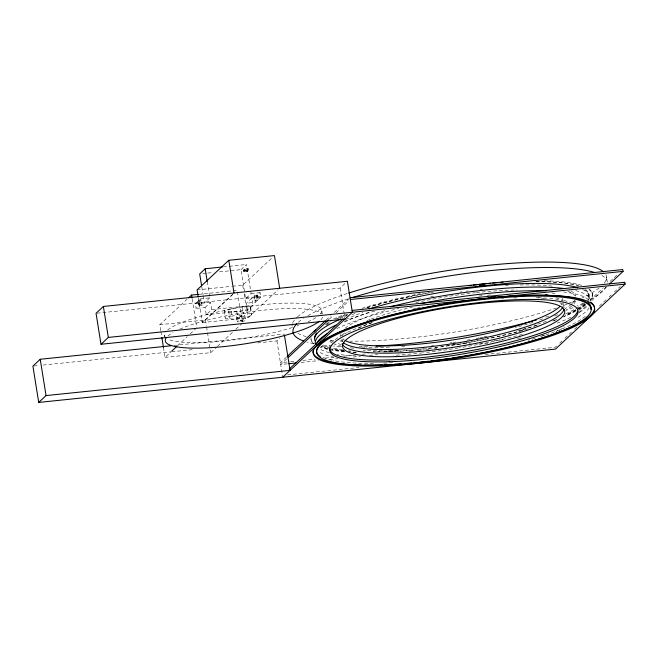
<?xml version="1.0" encoding="UTF-8"?>
<svg xmlns="http://www.w3.org/2000/svg" width="658" height="658" viewBox="0 0 658 658"><rect width="100%" height="100%" fill="white"/><g stroke="black" fill="none" stroke-linecap="round" stroke-linejoin="round"><path stroke-width="0.49" stroke-dasharray="3.29 2.47" d="M202.031 305.444L198.626 306.06L196.1 308.413L195.377 303.873L197.893 301.52L201.109 300.796L198.354 301.093L199.078 305.633L202.031 305.444L200.871 298.74L209.844 297.819L207.278 281.788M239.759 316.49C242.062 314.253 243.756 320.454 241.634 320.981C239.175 321.951 238.443 315.708 241.576 316.161M254.153 295.598L257.566 294.99L260.083 292.637L260.815 297.177L258.29 299.522L255.074 300.245L257.837 299.949L257.105 295.417L254.153 295.598L254.885 300.138M240.491 321.03L242.309 320.693M248.206 268.637L247.967 270.907L247.285 269.467L243.699 269.838L243.707 271.548L247.507 271.31L247.679 269.081L248.518 270.257L248.206 268.637L244.554 269.023L244.315 271.293L243.97 269.862L247.745 269.064M247.285 269.467L247.441 271.326M160.774 330.629L159.82 324.69L187.119 299.201M198.354 301.093L200.871 298.74M199.078 305.633L201.595 303.28M209.844 297.819L204.35 302.951L203.223 295.935M240.968 269.64L246.462 264.508L251.109 293.558L245.615 298.691L240.968 269.64L218.818 271.927M205.074 307.492L210.568 302.359L211.736 309.622L206.242 314.754L205.074 307.492L196.1 308.413M163.472 347.465L165.059 357.368L170.957 351.857M177.594 345.664L187.185 336.707M190.137 333.951L196.043 328.441M198.338 297.827L202.302 322.593L234.026 292.974M159.82 324.69L205.477 319.977L232.768 294.488M232.578 286.246L242.72 285.194L272.231 257.648M247.507 310.494L246.347 303.231L251.841 298.099L253.001 305.361L247.507 310.494L206.242 314.754M257.105 295.417L254.588 297.77L255.312 302.302L246.347 303.231M255.312 302.302L257.837 299.949M165.059 357.368L210.708 352.663L216.614 347.153M217.354 346.462L232.842 331.994M235.794 329.239L241.692 323.728M202.302 322.593L247.959 317.88L278.202 289.635M257.533 342.933L276.928 340.926L279.864 338.187M97.063 313.192L340.071 288.114L345.935 282.644M286.411 357.121L280.423 362.714L289.61 361.768M326.08 320.084L330.571 315.889M334.313 312.394L350.031 297.712M286.699 358.939L280.711 364.532L287.859 363.792M329.362 319.097L333.104 315.61M336.098 312.813L348.83 300.928M346.083 316.013L347.58 314.614M555.41 332.479L558.403 329.683M579.361 310.107L585.349 304.522M589.839 300.328L603.312 287.743M610.048 281.451L616.785 275.167M559.44 330.801L563.931 326.607M578.9 312.624L587.133 304.934M591.624 300.747L606.594 286.765M556.693 345.886L555.196 347.284L483.696 354.662M559.687 343.089L561.932 340.992M564.926 338.196L571.662 331.903M574.656 329.115L577.65 326.319M599.356 306.044L606.1 299.752M609.094 296.964L611.34 294.866M614.333 292.07L620.321 286.477M230.851 309.005L231.542 308.717A11.244 2.188 -9.1 0 1 248.518 306.357A11.244 2.188 -9.1 0 1 244.307 310.288A11.244 2.188 -9.1 0 1 228.795 311.283L227.578 311.218A4.688 0.913 -9.1 0 1 224.238 310.609A4.688 0.913 -9.1 0 1 229.872 309.079L230.851 309.005L232.011 316.268L231.032 316.342A4.688 0.913 -9.1 0 0 225.398 317.872A4.688 0.913 -9.1 0 0 228.745 318.48L229.955 318.546A11.244 2.188 -9.1 0 0 245.467 317.551A11.244 2.188 -9.1 0 0 249.678 313.619A11.244 2.188 -9.1 0 0 232.702 315.98L232.011 316.268M244.225 269.476L244.834 270.849L244.62 269.007M243.847 271.696L243.699 269.838M223.309 266.901L228.342 266.375M229.346 266.276L246.462 264.508M202.713 273.588L206.744 273.169M207.747 273.07L212.781 272.552M244.463 270.167L248.058 269.796M244.003 270.57L247.589 270.199M244.768 270.866L248.362 270.496M244.315 271.293L247.901 270.923M197.071 289.907L231.567 286.345M198.642 294.34L237.193 290.359L242.276 322.05M251.109 293.558L260.083 292.637M195.377 303.873L210.568 302.359M245.615 298.691L260.815 297.177M211.736 309.622L253.001 305.361M173.983 345.466L284.256 334.083M33.92 366.004L39.028 365.478M43.107 365.05L170.743 351.882M171.763 351.775L193.205 349.571M290.639 361.661L295.746 361.135M302.894 360.395L315.149 359.136M325.365 358.075L333.54 357.236M343.756 356.184L351.923 355.336M362.139 354.284L368.266 353.65M383.589 352.071L399.932 350.385M452.03 345.006L470.421 343.114M493.911 340.688L504.127 339.635M517.41 338.261L521.498 337.842M541.929 335.736L546.008 335.309M301.142 362.426L318.505 360.633M329.74 359.474L337.916 358.626M353.239 357.047L360.387 356.307M369.582 355.361L377.758 354.522M409.424 351.249L412.484 350.936M417.591 350.41L421.679 349.99M425.767 349.562L429.847 349.143M433.935 348.724L437.002 348.403M478.884 344.085L491.139 342.818M287.562 374.896L359.071 367.518M256.735 295.064L257.492 299.612M198.7 301.438L199.448 305.986M606.487 277.034L607.359 282.488A159.154 30.91 -9.1 0 0 600.145 274.592M592.184 293.106L592.332 294.019M588.688 293.682L588.836 294.587M588.984 295.5L589.56 299.127A138.945 26.986 -9.1 0 0 574.524 290.301M340.071 288.114L345.031 319.081M321.803 310.79L322.675 316.235M311.152 340.087L311.012 339.183A142.482 27.677 -9.1 0 0 314.359 343.509M276.928 340.926L282.751 377.24M257.566 294.99L258.29 299.522M256.307 295.5L257.031 300.04M250.599 307.302L251.767 314.565M250.254 307.928L251.422 315.19M242.72 285.194L243.518 290.145M244.151 294.11L247.959 317.88M244.817 315.651A4.219 0.823 -9.1 0 1 238.615 317.337A4.219 0.823 -9.1 0 1 238.525 315.914A4.219 0.823 -9.1 0 1 244.817 315.651L245.549 320.191A4.219 0.823 -9.1 0 1 239.339 321.877A4.219 0.823 -9.1 0 1 239.257 320.454A4.219 0.823 -9.1 0 1 245.549 320.191M242.234 306.472L243.402 313.734M236.74 311.604L237.908 318.867M236.485 316.95L237.217 321.491M228.63 311.086L229.79 318.349M224.09 310.872L225.258 318.135M201.784 286.921L203.067 294.932M205.477 319.977L206.431 325.916M206.587 326.911L207.377 331.862M207.541 332.849L210.708 352.663M199.152 301.01L199.884 305.551M197.893 301.52L198.626 306.06M192.177 299.028L196.775 327.75M164.393 334.996L164.681 336.814M160.93 331.624L161.728 336.575M606.257 286.74A159.154 30.91 -9.1 0 1 587.232 301.282M583.202 303.248A159.154 30.91 -9.1 0 1 576.951 306.036M573.085 307.64A159.154 30.91 -9.1 0 1 565.872 310.428M548.805 316.235A159.154 30.91 -9.1 0 1 543.845 317.765M367.649 346.404A159.154 30.91 -9.1 0 1 359.054 346.593M340.301 346.371A159.154 30.91 -9.1 0 1 333.483 346.009M332.38 345.935A159.154 30.91 -9.1 0 1 322.091 344.94M313.718 343.624A159.154 30.91 -9.1 0 1 307.089 342.078M298.378 322.264A159.154 30.91 -9.1 0 1 303.346 318.464M307.845 315.667A159.154 30.91 -9.1 0 1 348.584 298.814M605.854 274.69A159.154 30.91 -9.1 0 1 604.184 283.104M599.109 288.023A159.154 30.91 -9.1 0 1 582.33 297.794M575.133 300.986A159.154 30.91 -9.1 0 1 571.218 302.59M567.114 304.185A159.154 30.91 -9.1 0 1 561.759 306.159M556.438 308.01A159.154 30.91 -9.1 0 1 349.957 341.173M343.139 341.05A159.154 30.91 -9.1 0 1 339.429 340.918M333.721 340.63A159.154 30.91 -9.1 0 1 329.345 340.318M306.217 336.625A159.154 30.91 -9.1 0 1 297.901 333.384M292.062 326.195A159.154 30.91 -9.1 0 1 292.391 323.695M292.72 322.831A159.154 30.91 -9.1 0 1 296.931 317.337M297.506 316.811A159.154 30.91 -9.1 0 1 347.712 293.369M322.601 316.926A79.667 15.471 -9.1 0 1 319.969 320.709M167.971 335.975A79.667 15.471 -9.1 0 1 172.98 332.512M179.823 329.14A79.667 15.471 -9.1 0 1 261.983 310.321A79.667 15.471 -9.1 0 1 321.721 313.932M167.65 330.045A79.667 15.471 -9.1 0 1 264.532 304.522A79.667 15.471 -9.1 0 1 319.097 315.256M315.782 317.707A79.667 15.471 -9.1 0 1 308.092 321.721M298.691 325.422A79.667 15.471 -9.1 0 1 296.964 326.023M292.382 327.519A79.667 15.471 -9.1 0 1 167.667 338.977M166.104 337.99A79.667 15.471 -9.1 0 1 165.076 332.841M329.485 347.334A125.711 24.42 -9.1 0 1 329.88 345.845M335.169 339.676A125.711 24.42 -9.1 0 1 346.61 332.792M347.712 332.257A125.711 24.42 -9.1 0 1 372.543 322.617M501.503 298.674A125.711 24.42 -9.1 0 1 503.576 298.535M513.659 297.975A125.711 24.42 -9.1 0 1 518.471 297.786M538.154 297.729A125.711 24.42 -9.1 0 1 562.746 300.245M563.906 300.509A125.711 24.42 -9.1 0 1 574.376 304.481M589.149 307.812A138.945 26.986 -9.1 0 1 576.219 318.316M334.108 357.171A138.945 26.986 -9.1 0 1 319.599 352.162M336.764 328.613A138.945 26.986 -9.1 0 1 398.88 308.462M563.552 292.004A138.945 26.986 -9.1 0 1 589.009 300.525M585.258 316.334A138.945 26.986 -9.1 0 1 539.157 337.052M535.332 338.228A138.945 26.986 -9.1 0 1 528.415 340.244M392.752 362.714A138.945 26.986 -9.1 0 1 382.915 363.158M373.448 363.372A138.945 26.986 -9.1 0 1 333.038 360.469M331.838 360.206A138.945 26.986 -9.1 0 1 321.466 356.578M413.413 308.931A138.945 26.986 -9.1 0 1 416.448 308.281M417.468 308.067A138.945 26.986 -9.1 0 1 420.511 307.442M544.882 294.397A138.945 26.986 -9.1 0 1 546.79 294.447M341.979 341.757A112.477 21.846 -9.1 0 1 343.928 337.858M358.289 328.268A112.477 21.846 -9.1 0 1 372.436 322.42M535.916 297.729A112.477 21.846 -9.1 0 1 544.405 298.567M559.728 302.614A112.477 21.846 -9.1 0 1 564.145 307.73M545.359 294.389A142.482 27.677 -9.1 0 1 548.336 294.447M342.209 341.305A112.477 21.846 -9.1 0 1 341.494 339.775M342.407 335.506A112.477 21.846 -9.1 0 1 344.965 332.553M366.95 320.643A112.477 21.846 -9.1 0 1 370.109 319.426M370.956 319.114A112.477 21.846 -9.1 0 1 412.369 307.138M479.008 296.034A112.477 21.846 -9.1 0 1 482.125 295.713M487.298 295.228A112.477 21.846 -9.1 0 1 490.366 294.965M556.002 297.622A112.477 21.846 -9.1 0 1 561.381 300.443M563.445 303.412A112.477 21.846 -9.1 0 1 563.363 305.896M562.442 303.149A112.477 21.846 -9.1 0 1 561.299 304.967M346.116 341.017A112.477 21.846 -9.1 0 1 342.974 339.109M340.91 336.139A112.477 21.846 -9.1 0 1 340.992 333.655M345.022 328.358A112.477 21.846 -9.1 0 1 386.452 310.165M415.823 302.598A112.477 21.846 -9.1 0 1 475.298 292.736M476.343 292.621A112.477 21.846 -9.1 0 1 517.073 290.014M551.823 292.909A112.477 21.846 -9.1 0 1 556.956 294.587M562.146 298.247A112.477 21.846 -9.1 0 1 562.779 302.269M574.977 299.966A125.711 24.42 -9.1 0 1 571.942 303.716M571.35 304.251A125.711 24.42 -9.1 0 1 565.082 308.709M542.817 318.867A125.711 24.42 -9.1 0 1 537.578 320.742M532.939 322.297A125.711 24.42 -9.1 0 1 515.28 327.561M404.719 346.248A125.711 24.42 -9.1 0 1 401.725 346.462M389.446 347.111A125.711 24.42 -9.1 0 1 365.988 347.235M364.877 347.185A125.711 24.42 -9.1 0 1 359.498 346.906M341.436 344.521A125.711 24.42 -9.1 0 1 335.687 342.867M333.376 341.921A125.711 24.42 -9.1 0 1 330.226 340.063M345.878 319.451A125.711 24.42 -9.1 0 1 362.953 312.484M505.402 285.58A125.711 24.42 -9.1 0 1 508.289 285.424M520.149 284.98A125.711 24.42 -9.1 0 1 552.473 286.197M570.988 290.959A125.711 24.42 -9.1 0 1 575.635 295.82M583.44 303.437A138.945 26.986 -9.1 0 1 565.419 313.882M546.198 321.375A138.945 26.986 -9.1 0 1 534.411 325.175M382.446 350.393A138.945 26.986 -9.1 0 1 363.167 350.656M342.538 349.53A138.945 26.986 -9.1 0 1 329.535 347.432M328.523 347.194A138.945 26.986 -9.1 0 1 322.371 345.253M325.414 324.822A138.945 26.986 -9.1 0 1 330.982 321.672M337.768 318.406A138.945 26.986 -9.1 0 1 347.704 314.285M366.745 307.738A138.945 26.986 -9.1 0 1 430.529 292.391M536.18 281.608A138.945 26.986 -9.1 0 1 578.398 286.156M585.423 289.462A138.945 26.986 -9.1 0 1 587.38 299.242M585.349 304.276A142.482 27.677 -9.1 0 1 565.033 315.264M537.241 325.192A142.482 27.677 -9.1 0 1 519.59 330.209M397.128 350.36A142.482 27.677 -9.1 0 1 373.588 351.479M350.517 351.207A142.482 27.677 -9.1 0 1 348.403 351.084M344.307 350.796A142.482 27.677 -9.1 0 1 320.693 346.601M333.573 319.048A142.482 27.677 -9.1 0 1 345.154 314.203M361.958 308.347A142.482 27.677 -9.1 0 1 420.289 293.649M544.265 280.785A142.482 27.677 -9.1 0 1 581.631 285.399M588.836 288.78A142.482 27.677 -9.1 0 1 589.996 299.941M585.497 305.189A142.482 27.677 -9.1 0 1 579.13 309.359M575.495 311.341A142.482 27.677 -9.1 0 1 563.248 316.983M555.229 320.109A142.482 27.677 -9.1 0 1 552.63 321.055M528.07 328.836A142.482 27.677 -9.1 0 1 494.857 337.077M493.895 337.291A142.482 27.677 -9.1 0 1 487.035 338.738M486.04 338.944A142.482 27.677 -9.1 0 1 465.815 342.76M464.795 342.933A142.482 27.677 -9.1 0 1 460.732 343.624M458.708 343.961A142.482 27.677 -9.1 0 1 455.665 344.455M454.653 344.611A142.482 27.677 -9.1 0 1 450.565 345.244M449.537 345.401A142.482 27.677 -9.1 0 1 444.405 346.157M443.377 346.305A142.482 27.677 -9.1 0 1 441.329 346.593M437.225 347.153A142.482 27.677 -9.1 0 1 435.177 347.424M431.113 347.942A142.482 27.677 -9.1 0 1 428.078 348.312M424.073 348.781A142.482 27.677 -9.1 0 1 384.256 352.03M356.134 352.334A142.482 27.677 -9.1 0 1 352.828 352.211M344.447 351.709A142.482 27.677 -9.1 0 1 328.753 349.62M327.651 349.382A142.482 27.677 -9.1 0 1 320.01 347.21M313.652 343.747A142.482 27.677 -9.1 0 1 311.078 337.661M326.508 323.547A142.482 27.677 -9.1 0 1 330.341 321.565M335.506 319.146A142.482 27.677 -9.1 0 1 347.408 314.31M367.106 307.697A142.482 27.677 -9.1 0 1 407.606 297.243M408.626 297.021A142.482 27.677 -9.1 0 1 433.597 292.062M535.809 281.64A142.482 27.677 -9.1 0 1 578.966 285.473M588.976 289.693A142.482 27.677 -9.1 0 1 590.144 300.854M584.839 303.231A138.945 26.986 -9.1 0 1 576.959 308.964M575.964 309.548A138.945 26.986 -9.1 0 1 565.567 314.795M536.591 325.463A138.945 26.986 -9.1 0 1 517.788 330.834M398.921 350.401A138.945 26.986 -9.1 0 1 373.16 351.553M350.755 351.101A138.945 26.986 -9.1 0 1 348.658 350.961M343.641 350.533A138.945 26.986 -9.1 0 1 331.813 348.806M330.735 348.576A138.945 26.986 -9.1 0 1 321.778 345.853M326.524 325.142A138.945 26.986 -9.1 0 1 329.617 323.382M339.783 318.488A138.945 26.986 -9.1 0 1 346.799 315.601M584.617 289.742A138.945 26.986 -9.1 0 1 588.112 299.168M575.668 300.912A125.711 24.42 -9.1 0 1 573.291 304.473M571.638 306.069A125.711 24.42 -9.1 0 1 566.291 309.959M557.606 314.647A125.711 24.42 -9.1 0 1 554.036 316.292M487.043 336.254A125.711 24.42 -9.1 0 1 484.115 336.863M483.137 337.069A125.711 24.42 -9.1 0 1 480.167 337.669M479.172 337.867A125.711 24.42 -9.1 0 1 476.178 338.459M470.141 339.594A125.711 24.42 -9.1 0 1 467.114 340.145M456.027 342.028A125.711 24.42 -9.1 0 1 452.992 342.505M451.98 342.662A125.711 24.42 -9.1 0 1 449.949 342.974M433.688 345.211A125.711 24.42 -9.1 0 1 431.673 345.458M353.79 348.222A125.711 24.42 -9.1 0 1 348.386 347.556M341.724 346.33A125.711 24.42 -9.1 0 1 333.672 343.731M332.496 343.147A125.711 24.42 -9.1 0 1 329.049 340.507M344.496 322.083A125.711 24.42 -9.1 0 1 370.553 311.81M413.849 300.287A125.711 24.42 -9.1 0 1 416.736 299.67M417.707 299.464A125.711 24.42 -9.1 0 1 420.643 298.847M430.612 296.89A125.711 24.42 -9.1 0 1 433.638 296.322M459.942 292.053A125.711 24.42 -9.1 0 1 461.982 291.774M466.053 291.223A125.711 24.42 -9.1 0 1 468.077 290.959M480.151 289.536A125.711 24.42 -9.1 0 1 482.24 289.323M567.796 291.239A125.711 24.42 -9.1 0 1 575.256 296.133M586.648 306.686A138.945 26.986 -9.1 0 1 578.653 312.912M570.675 317.279A138.945 26.986 -9.1 0 1 556.355 323.448M522.304 334.354A138.945 26.986 -9.1 0 1 459.268 347.827M458.281 347.992A138.945 26.986 -9.1 0 1 423.546 352.754M422.494 352.869A138.945 26.986 -9.1 0 1 393.681 355.328M355.83 355.871A138.945 26.986 -9.1 0 1 337.143 354.16M329.395 352.639A138.945 26.986 -9.1 0 1 319.591 348.904M344.438 321.375A138.945 26.986 -9.1 0 1 374.863 311.012M584.987 304.144A138.945 26.986 -9.1 0 1 577.107 309.869M576.112 310.453A138.945 26.986 -9.1 0 1 563.848 316.523M556.832 319.41A138.945 26.986 -9.1 0 1 553.633 320.627M522.649 330.472A138.945 26.986 -9.1 0 1 387.052 352.022M356.356 352.285A138.945 26.986 -9.1 0 1 353.05 352.137M344.759 351.536A138.945 26.986 -9.1 0 1 331.953 349.711M327.832 348.756A138.945 26.986 -9.1 0 1 321.227 346.445M351.865 314.656A138.945 26.986 -9.1 0 1 355.443 313.373M582.552 289.471A138.945 26.986 -9.1 0 1 586.936 302.047"/><path stroke-width="0.99" d="M170.924 345.779L40.228 359.268L32.9 366.111L38.715 402.425L555.492 349.102L625.1 284.1L624.812 282.282L352.071 310.428M282.751 377.24L352.359 312.237L347.399 281.27L103.372 306.455L96.043 313.298L101.003 344.266L345.031 319.081M38.715 402.425L46.044 395.581L290.071 370.396L284.421 335.095M101.003 344.266L108.331 337.422L625.1 284.1M222.305 267L205.189 268.768L199.695 273.901L201.619 285.917M188.591 297.827L191.544 295.072L198.642 294.34M279.675 288.262L274.444 255.575L228.787 260.288L197.071 289.907L198.181 296.84M171.697 351.175L176.862 346.347M287.159 356.422L325.332 320.783M288.196 357.541L328.613 319.796M289.191 369.138L343.089 318.809M609.588 283.968L623.06 271.392L622.772 269.574L350.031 297.712M350.327 299.53L623.06 271.392M288.887 363.685L296.034 362.953M228.787 260.288L234.026 292.974M205.189 268.768L207.278 281.788M191.544 295.072L192.021 298.041M161.884 337.562L163.472 347.465M103.372 306.455L108.331 337.422M40.228 359.268L46.044 395.581M536.673 319.87A159.154 30.91 -9.1 0 1 531.425 321.334M530.373 321.622A159.154 30.91 -9.1 0 1 375.981 346.075M303.33 340.869A159.154 30.91 -9.1 0 1 296.848 323.72M352.458 297.589A159.154 30.91 -9.1 0 1 594.19 272.346M348.666 293.065A159.154 30.91 -9.1 0 1 603.501 271.795M319.418 321.186A79.667 15.471 -9.1 0 1 225.85 346.371A79.667 15.471 -9.1 0 1 166.482 337.529M577.634 311.111A125.711 24.42 -9.1 0 1 450.952 353.979A125.711 24.42 -9.1 0 1 329.452 348.255M320.323 356.702A138.945 26.986 -9.1 0 1 420.659 308.347M421.671 308.141A138.945 26.986 -9.1 0 1 435.382 305.526M437.373 305.164A138.945 26.986 -9.1 0 1 464.441 300.887M466.489 300.607A138.945 26.986 -9.1 0 1 469.565 300.196M471.613 299.933A138.945 26.986 -9.1 0 1 485.801 298.263M487.784 298.058A138.945 26.986 -9.1 0 1 491.723 297.663M492.702 297.572A138.945 26.986 -9.1 0 1 500.138 296.914M502.243 296.742A138.945 26.986 -9.1 0 1 510.583 296.149M512.631 296.018A138.945 26.986 -9.1 0 1 520.626 295.606M522.575 295.532A138.945 26.986 -9.1 0 1 590.991 309.334M316.202 344.175A138.945 26.986 -9.1 0 1 327.199 333.696M420.947 303.609A138.945 26.986 -9.1 0 1 546.206 290.811M588.063 302.631A138.945 26.986 -9.1 0 1 590.892 307.533M563.972 309.433A112.477 21.846 -9.1 0 1 453.222 347.309A112.477 21.846 -9.1 0 1 342.152 343.657M590.637 302.137A142.482 27.677 -9.1 0 1 452.128 358.026M450.162 358.322A142.482 27.677 -9.1 0 1 435.9 360.304M433.861 360.559A142.482 27.677 -9.1 0 1 430.809 360.938M428.777 361.184A142.482 27.677 -9.1 0 1 419.755 362.188M417.772 362.385A142.482 27.677 -9.1 0 1 413.866 362.772M411.744 362.969A142.482 27.677 -9.1 0 1 404.374 363.603M401.24 363.841A142.482 27.677 -9.1 0 1 394.035 364.326M392.012 364.45A142.482 27.677 -9.1 0 1 384.108 364.836M382.183 364.91A142.482 27.677 -9.1 0 1 364.219 365.165M361.193 365.124A142.482 27.677 -9.1 0 1 313.068 350.706M490.769 297.038A142.482 27.677 -9.1 0 1 495.811 296.552M563.026 306.776A112.477 21.846 -9.1 0 1 457.968 342.834A112.477 21.846 -9.1 0 1 343.558 342.736M559.974 306.439A112.477 21.846 -9.1 0 1 456.191 339.396A112.477 21.846 -9.1 0 1 346.116 341.017M313.998 331.426A142.482 27.677 -9.1 0 1 315.725 329.748M469.179 285.638A142.482 27.677 -9.1 0 1 471.218 285.383M473.242 285.128A142.482 27.677 -9.1 0 1 490.671 283.211M492.76 283.014A142.482 27.677 -9.1 0 1 496.905 282.644M501.009 282.307A142.482 27.677 -9.1 0 1 503.041 282.142M479.411 285.325A142.482 27.677 -9.1 0 1 484.543 284.758M314.499 337.76A138.945 26.986 -9.1 0 1 316.695 332.964M315.379 344.052A138.945 26.986 -9.1 0 1 335.967 325.085M390.293 306.809A138.945 26.986 -9.1 0 1 564.317 288.533M314.795 340.425A138.945 26.986 -9.1 0 1 340.885 318.982M369.072 308.923A138.945 26.986 -9.1 0 1 577.814 287.694M389.084 361.736A125.711 24.42 -9.1 0 0 578.069 312.188A125.711 24.42 -9.1 0 0 394.619 318.085A125.711 24.42 -9.1 0 0 389.084 361.736M395.623 356.644A112.477 21.846 -9.1 0 0 564.712 312.32A112.477 21.846 -9.1 0 0 400.566 317.592A112.477 21.846 -9.1 0 0 395.623 356.644M382.257 365.001A138.945 26.986 -9.1 0 0 591.139 310.247A138.945 26.986 -9.1 0 0 388.368 316.761A138.945 26.986 -9.1 0 0 382.257 365.001M380.431 365.881A142.482 27.677 -9.1 0 0 594.635 309.721A142.482 27.677 -9.1 0 0 386.698 316.408A142.482 27.677 -9.1 0 0 380.431 365.881"/></g></svg>
